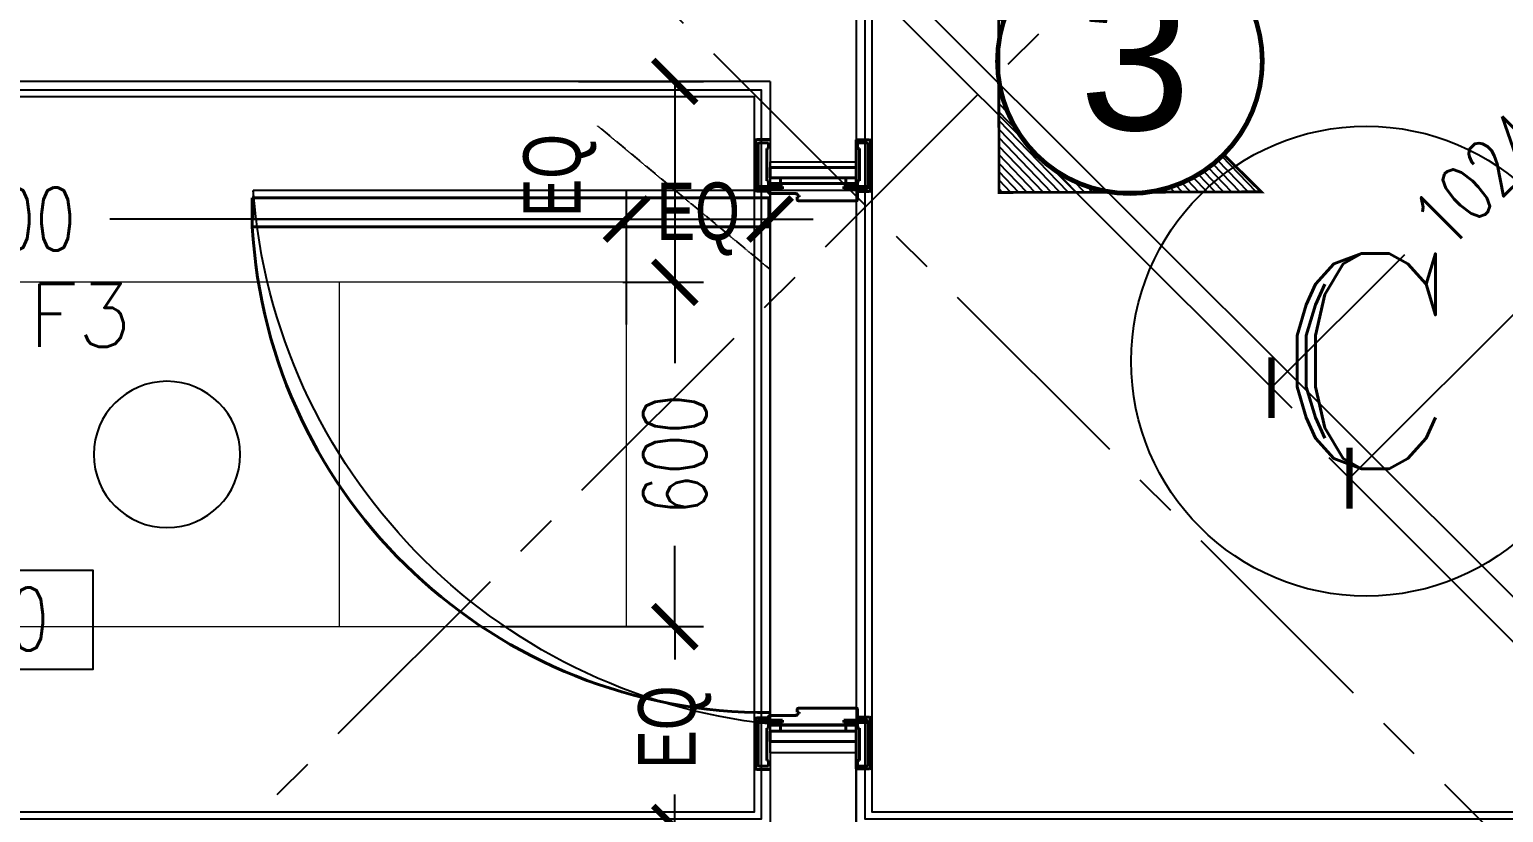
# Model space of a CAD drawing. Header units: millimetres. Extents: x 186805 to 449048, y 2167 to 51540.
# Drawn here: x 299354 to 301921, y 11408 to 12773 of the extents above; entities that cross this region are included whole.
import ezdxf
from ezdxf.enums import TextEntityAlignment as Align

# ---------------------------------------------------------------- set-up
doc = ezdxf.new("R2010")
doc.units = ezdxf.units.MM
for name, pattern in [('BC$0$XR-BAS2-BLOCK-B$1$CENTER', [2, 1.25, -0.25, 0.25, -0.25]), ('CENTER', [2, 1.25, -0.25, 0.25, -0.25]), ('HIDDEN', [0.375, 0.25, -0.125]), ('HIDDEN2', [0.1875, 0.125, -0.0625])]:
    doc.linetypes.add(name, pattern=pattern)
doc.layers.get('0').update_dxf_attribs({"linetype": 'CONTINUOUS'})
doc.layers.get('Defpoints').update_dxf_attribs({"linetype": 'CONTINUOUS'})
for name, color, linetype, lineweight in [('0-60x120-C', 3, 'CONTINUOUS', 13), ('0-60x60-C', 3, 'CONTINUOUS', 13), ('1', 130, 'CONTINUOUS', 40), ('ACCESS PANEL', 170, 'CONTINUOUS', 30), ('wall', 4, 'CONTINUOUS', 25)]:
    doc.layers.add(name, color=color, linetype=linetype, lineweight=lineweight)
for name, color, linetype in [('0TG-grid', 9, 'CENTER'), ('A-ABOV', 1, 'HIDDEN2'), ('A-ABOVE DOOR', 1, 'HIDDEN2'), ('A-BLKNBR', 7, 'CONTINUOUS'), ('a-door', 4, 'CONTINUOUS'), ('a-wall', 140, 'CONTINUOUS'), ('dimension', 7, 'CONTINUOUS'), ('e-access door for maintanenece', 170, 'CONTINUOUS'), ('E-ARMATUR', 2, 'CONTINUOUS'), ('MEP', 16, 'CONTINUOUS'), ('SHADOW LINE', 151, 'CONTINUOUS'), ('SITE SURVEY ROOM$0$SITE SURVEY ROOM$0$DECORATIVE DETAILS-1$0$WALL FIXTURE DETAILS$0$ECO-WORLD DETAILS$0$FINAL ECO-1#$0$REV ECO$0$FINAL DRGS1$0$REFER', 7, 'CONTINUOUS'), ('TEXT', 3, 'CONTINUOUS')]:
    doc.layers.add(name, color=color, linetype=linetype)
doc.styles.add('BW.B$0$SAS', font='sanss___.ttf')
doc.styles.add('ROMANS', font='ROMANS.shx', dxfattribs={"width": 0.8})
doc.styles.add('ROMANS_075', font='romans.shx', dxfattribs={"width": 0.75})
doc.styles.add('ROMANT', font='ROMANT.shx')
doc.dimstyles.new('ARCH_1-50B$0', dxfattribs={"dimscale": 1000, "dimtxt": 0.11, "dimasz": 0.075, "dimexe": 0.05, "dimexo": 0.05, "dimgap": 0.055, "dimtad": 0, "dimdec": 0, "dimrnd": 1, "dimzin": 12, "dimdsep": 46, "dimtxsty": 'ROMANS_075', "dimblk1": 'ARCHTICK', "dimblk2": 'ARCHTICK', "dimsah": 1, "dimcen": 0.07, "dimclrd": 9, "dimclre": 9, "dimadec": 0, "dimazin": 0, "dimtfac": 1, "dimtdec": 0, "dimtofl": 0, "dimtmove": 0, "dimatfit": 3, "dimldrblk": 'ARCHTICK', "dimfxl": 0.05, "dimtolj": 1, "dimtzin": 12, "dimarcsym": 0})

# ---------------------------------------------------------------- blocks, each defined once
blk = doc.blocks.new('A$C7C4A1575')
at = {"layer": 'A-ABOV', "color": 8}
for p, q in [((70145.1, 38850), (70145.1, 40141.4)), ((70295.1, 38850), (70295.1, 40141.4))]:
    blk.add_line(p, q, dxfattribs=at)
at = {"layer": 'A-ABOVE DOOR', "color": 8}
for p, q in [((70145.1, 40020), (70145.1, 38990)), ((70295.1, 38990), (70295.1, 40020))]:
    blk.add_line(p, q, dxfattribs=at)
at = {"layer": 'a-door', "color": 8}
for points in [[(70145.1, 40020), (70145.1, 39970), (70295.1, 39970), (70295.1, 40020)], [(69245.1, 39040), (69245.1, 39090), (70145.1, 39090), (70145.1, 38990)], [(70295.1, 38990), (70295.1, 39040), (69245.1, 39040)]]:
    blk.add_lwpolyline(points, dxfattribs=at)
blk.add_arc((70253, 38965.1), 1010.7, 96.128, 175.7504, dxfattribs=at)
at = {"layer": 'a-wall', "color": 8}
for p, q in [((70145.1, 40020), (70145.1, 40150)), ((70295.1, 40150), (70295.1, 40020)), ((70295.1, 40020), (70145.1, 40020)), ((70145.1, 38850), (70145.1, 38990)), ((70145.1, 38990), (70295.1, 38990)), ((70295.1, 38100), (70295.1, 38990)), ((70145.1, 38850), (67445.1, 38850))]:
    blk.add_line(p, q, dxfattribs=at)
blk = doc.blocks.new('A$C32DD6ECA')
at = {"layer": '0-60x60-C', "color": 16, "xscale": 0.04183124983683228, "yscale": 0.04183124983683228, "zscale": 0.04183124983683228, "rotation": 180}
blk.add_blockref('A$C7C4A1575', (4397.08, 2202.64), dxfattribs=at)
blk = doc.blocks.new('BLK-NUMBER')
blk.add_circle((0, 0), 0.5458)
at = {"style": 'ROMANS'}
blk.add_attdef('BLOCK_NUMBER', text='', height=0.5, dxfattribs=at).set_placement((0, 0), align=Align.MIDDLE)
blk = doc.blocks.new('_ArchTick')
at = {"color": 0, "linetype": 'ByBlock', "const_width": 0.15}
blk.add_lwpolyline([(-0.5, -0.5), (0.5, 0.5)], dxfattribs=at)
blk = doc.blocks.new('*D34')
at = {"layer": 'Defpoints', "color": 0, "transparency": 16777216}
for p in [(-575651.9, -210453.9), (-575651.9, -210599.9), (-575901.9, -210687.9)]:
    blk.add_point(p, dxfattribs=at)
at = {"layer": 'dimension', "color": 9, "lineweight": -2, "transparency": 16777216}
for p, q in [((-575901.9, -210637.9), (-575901.9, -210403.9)), ((-575651.9, -210549.9), (-575651.9, -210403.9)), ((-575901.9, -210453.9), (-575976.9, -210453.9)), ((-575651.9, -210453.9), (-575576.9, -210453.9))]:
    blk.add_line(p, q, dxfattribs=at)
at = {"layer": 'dimension', "color": 9, "lineweight": -2, "transparency": 16777216, "xscale": 75, "yscale": 75, "zscale": 75}
blk.add_blockref('_ArchTick', (-575901.9, -210453.9), dxfattribs=at)
at = {"layer": 'dimension', "color": 9, "lineweight": -2, "transparency": 16777216, "xscale": 75, "yscale": 75, "zscale": 75, "rotation": 180}
blk.add_blockref('_ArchTick', (-575651.9, -210453.9), dxfattribs=at)
at = {"layer": 'dimension', "color": 0, "transparency": 16777216, "insert": (-575776.9, -210453.9), "char_height": 100, "attachment_point": 5, "style": 'ROMANS_075'}
blk.add_mtext('\\A1;{\\Farchd.shx;EQ}', dxfattribs=at)
blk = doc.blocks.new('*D35')
at = {"layer": 'Defpoints', "color": 0, "transparency": 16777216}
for p in [(-576171, -211164.1), (-575817.8, -211164.1), (-576063.3, -211514.1)]:
    blk.add_point(p, dxfattribs=at)
at = {"layer": 'dimension', "color": 9, "lineweight": -2, "transparency": 16777216}
for p, q in [((-576121, -211164.1), (-575767.8, -211164.1)), ((-575817.8, -211164.1), (-575817.8, -211221.6)), ((-575817.8, -211514.1), (-575817.8, -211456.6)), ((-576013.3, -211514.1), (-575767.8, -211514.1))]:
    blk.add_line(p, q, dxfattribs=at)
at = {"layer": 'dimension', "color": 9, "lineweight": -2, "transparency": 16777216, "xscale": 75, "yscale": 75, "zscale": 75}
for p, rotation in [((-575817.8, -211164.1), 90), ((-575817.8, -211514.1), 270)]:
    blk.add_blockref('_ArchTick', p, dxfattribs=dict(at, rotation=rotation))
at = {"layer": 'dimension', "color": 0, "transparency": 16777216, "insert": (-575817.8, -211339.1), "char_height": 100, "attachment_point": 5, "rotation": 90, "style": 'ROMANS_075'}
blk.add_mtext('\\A1;{\\Farchd.shx;EQ}', dxfattribs=at)
blk = doc.blocks.new('*D36')
at = {"layer": 'Defpoints', "color": 0, "transparency": 16777216}
for p in [(-576035.2, -210214.1), (-575958, -210564.1), (-575817.8, -210564.1)]:
    blk.add_point(p, dxfattribs=at)
at = {"layer": 'dimension', "color": 9, "lineweight": -2, "transparency": 16777216}
for p, q in [((-575985.2, -210214.1), (-575767.8, -210214.1)), ((-575817.8, -210214.1), (-575817.8, -210564.1)), ((-575908, -210564.1), (-575767.8, -210564.1))]:
    blk.add_line(p, q, dxfattribs=at)
at = {"layer": 'dimension', "color": 9, "lineweight": -2, "transparency": 16777216, "xscale": 75, "yscale": 75, "zscale": 75}
for p, rotation in [((-575817.8, -210214.1), 90), ((-575817.8, -210564.1), 270)]:
    blk.add_blockref('_ArchTick', p, dxfattribs=dict(at, rotation=rotation))
at = {"layer": 'dimension', "color": 0, "transparency": 16777216, "insert": (-576017.8, -210378.1), "char_height": 100, "attachment_point": 5, "rotation": 90, "style": 'ROMANS_075'}
blk.add_mtext('\\A1;{\\Farchd.shx;EQ}', dxfattribs=at)
blk = doc.blocks.new('*D197')
at = {"layer": 'Defpoints', "color": 0, "transparency": 16777216}
for p in [(-572643.6, -209729.8), (-574643, -210905.5), (-574231.2, -211317.4)]:
    blk.add_point(p, dxfattribs=at)
at = {"layer": 'dimension', "color": 9, "lineweight": -2, "transparency": 16777216}
for p, q in [((-572679, -209694.5), (-573090.8, -209282.7)), ((-573055.5, -209318), (-573716.9, -209979.5)), ((-574643, -210905.5), (-573981.6, -210244.1)), ((-574266.5, -211282), (-574678.3, -210870.2))]:
    blk.add_line(p, q, dxfattribs=at)
at = {"layer": 'dimension', "color": 9, "lineweight": -2, "transparency": 16777216, "xscale": 75, "yscale": 75, "zscale": 75}
for p, rotation in [((-573055.5, -209318), 45.00000000010503), ((-574643, -210905.5), 225.000000000105)]:
    blk.add_blockref('_ArchTick', p, dxfattribs=dict(at, rotation=rotation))
at = {"layer": 'dimension', "color": 0, "transparency": 16777216, "insert": (-573849.2, -210111.8), "char_height": 100, "attachment_point": 5, "rotation": 45, "style": 'ROMANS_075'}
blk.add_mtext('\\A1;2245', dxfattribs=at)
blk = doc.blocks.new('*D121')
at = {"layer": 'Defpoints', "color": 0, "transparency": 16777216}
for p in [(-574742.7, -209335.9), (-575501.9, -210024.4), (-574054.8, -210023.8)]:
    blk.add_point(p, dxfattribs=at)
at = {"layer": 'dimension', "color": 9, "lineweight": -2, "transparency": 16777216}
for p, q in [((-574707.4, -209371.2), (-574019.5, -210059.1)), ((-574054.8, -210023.8), (-574286.9, -210255.9)), ((-575466.5, -210059.7), (-574743.3, -210782.9)), ((-574778.7, -210747.6), (-574546.6, -210515.5))]:
    blk.add_line(p, q, dxfattribs=at)
at = {"layer": 'dimension', "color": 9, "lineweight": -2, "transparency": 16777216, "xscale": 75, "yscale": 75, "zscale": 75}
for p, rotation in [((-574054.8, -210023.8), 45.00000011319545), ((-574778.7, -210747.6), 225.0000001131955)]:
    blk.add_blockref('_ArchTick', p, dxfattribs=dict(at, rotation=rotation))
at = {"layer": 'dimension', "color": 0, "transparency": 16777216, "insert": (-574416.8, -210385.7), "char_height": 100, "attachment_point": 5, "rotation": 45, "style": 'ROMANS_075'}
blk.add_mtext('\\A1;1024', dxfattribs=at)
blk = doc.blocks.new('f44')
at = {"layer": 'E-ARMATUR', "color": 16}
blk.add_circle((0, 0), 127.5, dxfattribs=at)
blk = doc.blocks.new('*D231')
at = {"layer": 'ACCESS PANEL', "color": 9, "lineweight": -2, "transparency": 16777216}
for p, q in [((-578101.9, -210514.1), (-578101.9, -210403.9)), ((-575901.9, -210514.1), (-575901.9, -210403.9)), ((-578101.9, -210453.9), (-577202.2, -210453.9)), ((-575901.9, -210453.9), (-576801.5, -210453.9))]:
    blk.add_line(p, q, dxfattribs=at)
at = {"layer": 'Defpoints', "color": 0, "transparency": 16777216}
for p in [(-575901.9, -210453.9), (-578101.9, -210564.1), (-575901.9, -210564.1)]:
    blk.add_point(p, dxfattribs=at)
at = {"layer": 'ACCESS PANEL', "color": 9, "lineweight": -2, "transparency": 16777216, "xscale": 75, "yscale": 75, "zscale": 75, "rotation": 180}
blk.add_blockref('_ArchTick', (-578101.9, -210453.9), dxfattribs=at)
at = {"layer": 'ACCESS PANEL', "color": 9, "lineweight": -2, "transparency": 16777216, "xscale": 75, "yscale": 75, "zscale": 75}
blk.add_blockref('_ArchTick', (-575901.9, -210453.9), dxfattribs=at)
at = {"layer": 'ACCESS PANEL', "color": 0, "transparency": 16777216, "insert": (-577001.9, -210453.9), "char_height": 110, "attachment_point": 5, "style": 'ROMANS_075'}
blk.add_mtext('\\A1;2200', dxfattribs=at)
blk = doc.blocks.new('*D232')
at = {"layer": 'ACCESS PANEL', "color": 9, "lineweight": -2, "transparency": 16777216}
for p, q in [((-575851.9, -210564.1), (-575767.8, -210564.1)), ((-575817.8, -210564.1), (-575817.8, -210705)), ((-575817.8, -211164.1), (-575817.8, -211023.2)), ((-575851.9, -211164.1), (-575767.8, -211164.1))]:
    blk.add_line(p, q, dxfattribs=at)
at = {"layer": 'Defpoints', "color": 0, "transparency": 16777216}
for p in [(-575901.9, -210564.1), (-575901.9, -211164.1), (-575817.8, -211164.1)]:
    blk.add_point(p, dxfattribs=at)
at = {"layer": 'ACCESS PANEL', "color": 9, "lineweight": -2, "transparency": 16777216, "xscale": 75, "yscale": 75, "zscale": 75}
for p, rotation in [((-575817.8, -210564.1), 90), ((-575817.8, -211164.1), 270)]:
    blk.add_blockref('_ArchTick', p, dxfattribs=dict(at, rotation=rotation))
at = {"layer": 'ACCESS PANEL', "color": 0, "transparency": 16777216, "insert": (-575817.8, -210864.1), "char_height": 110, "attachment_point": 5, "rotation": 90, "style": 'ROMANS_075'}
blk.add_mtext('\\A1;600', dxfattribs=at)
blk = doc.blocks.new('A$C35C014DB')
at = {"layer": 'SITE SURVEY ROOM$0$SITE SURVEY ROOM$0$DECORATIVE DETAILS-1$0$WALL FIXTURE DETAILS$0$ECO-WORLD DETAILS$0$FINAL ECO-1#$0$REV ECO$0$FINAL DRGS1$0$REFER'}
h = blk.add_hatch(dxfattribs=at)
h.set_pattern_fill('ANSI31', color=8, scale=82.345676, angle=181.1291, style=0)
h.set_pattern_definition([(313.87088, (10262.598, 7449.854), (-7.42041, -7.13356), [])])
h.paths.add_polyline_path([(6663.2, 9604.9, -0.333605), (6467, 9800.3), (6467.4, 9604.5)])
h.paths.add_polyline_path([(6531.8, 9996), (6466.4, 10061), (6466.8, 9865.3, -0.162403)])
h.paths.add_polyline_path([(6923.9, 9605.5), (6858.6, 9670.6, -0.162403), (6728.2, 9605.1)])
h.paths.add_polyline_path([(6346, 10023.2), (6450.6, 10128.2), (6502.6, 10076.3), (6398.1, 9971.4)], flags=9)
at = {"color": 9}
blk.add_lwpolyline([(8907.8, 16332.9), (8907.8, 17182.9), (7333.6, 17182.9), (7333.6, 13282.9), (7283.6, 13282.9), (7283.6, 11279.4), (6233.6, 10229.4), (6233.6, 8512.9), (7749.1, 8512.9), (8983.6, 7278.4), (8983.6, 3762.9)], dxfattribs=at)
blk.add_lwpolyline([(3383.6, 8512.9), (6053.6, 8512.9), (6053.6, 9782.9), (3383.6, 9782.9)], close=True, dxfattribs=at)
at = {"layer": '0-60x120-C', "color": 1}
blk.add_line((5318.6, 9447.9), (5318.6, 8847.9), dxfattribs=at)
at = {"layer": '0-60x120-C', "color": 2}
blk.add_lwpolyline([(3618.6, 8847.9), (5818.6, 8847.9), (5818.6, 9447.9), (3618.6, 9447.9)], close=True, dxfattribs=at)
at = {"layer": '0TG-grid', "linetype": 'BC$0$XR-BAS2-BLOCK-B$1$CENTER', "ltscale": 300}
for p, q in [((4468.1, 7812.9), (13602.6, 16947.4)), ((15145.4, 671.1), (4468.1, 11348.5))]:
    blk.add_line(p, q, dxfattribs=at)
at = {"layer": '1', "color": 8}
for p, q in [((6043.6, 9608.9), (6043.6, 9694.9)), ((6045.6, 9696.9), (6068.6, 9696.9)), ((6048.1, 9614.9), (6048.1, 9688.9)), ((6050.1, 9690.9), (6066.1, 9690.9)), ((6066.1, 9680.9), (6063.1, 9680.9)), ((6063.1, 9680.9), (6063.1, 9624.9)), ((6066.1, 9690.9), (6066.1, 9680.9)), ((6218.6, 9695.9), (6218.6, 9619.9)), ((6241.6, 9695.9), (6218.6, 9695.9)), ((6237.1, 9690.9), (6221.1, 9690.9)), ((6221.1, 9690.9), (6221.1, 9680.9)), ((6221.1, 9680.9), (6224.1, 9680.9)), ((6224.1, 9680.9), (6224.1, 9624.9)), ((6239.1, 9614.9), (6239.1, 9688.9)), ((6243.6, 9607.9), (6243.6, 9693.9)), ((6068.6, 9629.9), (6068.6, 9647.9)), ((6068.6, 9647.9), (6218.6, 9647.9)), ((6218.6, 9629.9), (6068.6, 9629.9)), ((6086.6, 9629.9), (6086.6, 9619.9)), ((6200.6, 9629.9), (6200.6, 9619.9)), ((6218.6, 9647.9), (6218.6, 9629.9)), ((6066.1, 9606.9), (6045.6, 9606.9)), ((6066.1, 9614.9), (6048.1, 9614.9)), ((6048.1, 9612.9), (6048.1, 9614.9)), ((6048.1, 9614.9), (6088.1, 9614.9)), ((6088.1, 9610.9), (6050.1, 9610.9)), ((6063.1, 9624.9), (6066.1, 9624.9)), ((6066.1, 9624.9), (6066.1, 9614.9)), ((6101.1, 9619.9), (6066.1, 9619.9)), ((6066.1, 9619.9), (6066.1, 9614.9)), ((6066.1, 9614.9), (6090.1, 9614.9)), ((6090.1, 9610.9), (6066.1, 9610.9)), ((6066.1, 9610.9), (6066.1, 9604.9)), ((6068.1, 9602.9), (6114.1, 9602.9)), ((6086.6, 9619.9), (6200.6, 9619.9)), ((6088.1, 9614.9), (6088.1, 9610.9)), ((6090.1, 9614.9), (6090.1, 9610.9)), ((6141.1, 9619.9), (6106.1, 9619.9)), ((6116.1, 9600.9), (6116.1, 9599.2)), ((6141.1, 9619.9), (6146.1, 9619.9)), ((6181.1, 9619.9), (6146.1, 9619.9)), ((6221.1, 9619.9), (6186.1, 9619.9)), ((6197.1, 9610.9), (6197.1, 9614.9)), ((6197.1, 9614.9), (6221.1, 9614.9)), ((6221.1, 9610.9), (6197.1, 9610.9)), ((6199.1, 9614.9), (6199.1, 9610.9)), ((6239.1, 9614.9), (6199.1, 9614.9)), ((6199.1, 9610.9), (6237.1, 9610.9)), ((6224.1, 9624.9), (6221.1, 9624.9)), ((6221.1, 9624.9), (6221.1, 9614.9)), ((6221.1, 9614.9), (6221.1, 9619.9)), ((6221.1, 9614.9), (6239.1, 9614.9)), ((6221.1, 9591.9), (6221.1, 9610.9)), ((6221.1, 9605.9), (6241.6, 9605.9)), ((6239.1, 9612.9), (6239.1, 9614.9)), ((6066.7, 9595.2), (5166.7, 9595.2)), ((5166.7, 9595.2), (5166.7, 9544.6)), ((6066.7, 9544.6), (6066.7, 9595.2)), ((6116.1, 9599.2), (6117.1, 9599.2)), ((6116.1, 9597.1), (6118.1, 9597.1)), ((6116.1, 9597.1), (6116.1, 9591.9)), ((6117.1, 9599.2), (6119.1, 9599.2)), ((6118.1, 9597.1), (6119.1, 9597.1)), ((6118.1, 9589.9), (6219.1, 9589.9)), ((6119.1, 9597.1), (6119.1, 9599.2)), ((5166.7, 9544.6), (6066.7, 9544.6)), ((6116.1, 8698.8), (6116.1, 8703.9)), ((6118.1, 8705.9), (6219.1, 8705.9)), ((6221.1, 8703.9), (6221.1, 8684.9)), ((6043.6, 8686.9), (6043.6, 8600.9)), ((6066.1, 8688.9), (6045.6, 8688.9)), ((6048.1, 8682.9), (6048.1, 8680.9)), ((6066.1, 8680.9), (6048.1, 8680.9)), ((6048.1, 8680.9), (6048.1, 8606.9)), ((6048.1, 8680.9), (6088.1, 8680.9)), ((6088.1, 8684.9), (6050.1, 8684.9)), ((6066.1, 8684.9), (6066.1, 8690.9)), ((6090.1, 8684.9), (6066.1, 8684.9)), ((6066.1, 8675.9), (6066.1, 8680.9)), ((6066.1, 8680.9), (6090.1, 8680.9)), ((6066.1, 8670.9), (6066.1, 8680.9)), ((6101.1, 8675.9), (6066.1, 8675.9)), ((6068.1, 8692.9), (6114.1, 8692.9)), ((6086.6, 8665.9), (6086.6, 8675.9)), ((6086.6, 8675.9), (6200.6, 8675.9)), ((6088.1, 8680.9), (6088.1, 8684.9)), ((6090.1, 8680.9), (6090.1, 8684.9)), ((6141.1, 8675.9), (6106.1, 8675.9)), ((6116.1, 8698.8), (6118.1, 8698.8)), ((6116.1, 8694.9), (6116.1, 8696.7)), ((6116.1, 8696.7), (6117.1, 8696.7)), ((6117.1, 8696.7), (6119.1, 8696.7)), ((6118.1, 8698.8), (6119.1, 8698.8)), ((6119.1, 8698.8), (6119.1, 8696.7)), ((6141.1, 8675.9), (6146.1, 8675.9)), ((6181.1, 8675.9), (6146.1, 8675.9)), ((6221.1, 8675.9), (6186.1, 8675.9)), ((6221.1, 8684.9), (6197.1, 8684.9)), ((6197.1, 8684.9), (6197.1, 8680.9)), ((6197.1, 8680.9), (6221.1, 8680.9)), ((6199.1, 8680.9), (6199.1, 8684.9)), ((6199.1, 8684.9), (6237.1, 8684.9)), ((6239.1, 8680.9), (6199.1, 8680.9)), ((6200.6, 8665.9), (6200.6, 8675.9)), ((6218.6, 8599.9), (6218.6, 8675.9)), ((6221.1, 8689.9), (6241.6, 8689.9)), ((6221.1, 8670.9), (6221.1, 8680.9)), ((6221.1, 8680.9), (6239.1, 8680.9)), ((6221.1, 8680.9), (6221.1, 8675.9)), ((6239.1, 8682.9), (6239.1, 8680.9)), ((6239.1, 8680.9), (6239.1, 8606.9)), ((6243.6, 8687.9), (6243.6, 8601.9)), ((6063.1, 8614.9), (6063.1, 8670.9)), ((6063.1, 8670.9), (6066.1, 8670.9)), ((6218.6, 8665.9), (6068.6, 8665.9)), ((6068.6, 8665.9), (6068.6, 8647.9)), ((6218.6, 8647.9), (6218.6, 8665.9)), ((6224.1, 8670.9), (6221.1, 8670.9)), ((6224.1, 8614.9), (6224.1, 8670.9)), ((6068.6, 8647.9), (6218.6, 8647.9)), ((6045.6, 8598.9), (6068.6, 8598.9)), ((6050.1, 8604.9), (6066.1, 8604.9)), ((6066.1, 8614.9), (6063.1, 8614.9)), ((6066.1, 8604.9), (6066.1, 8614.9)), ((6241.6, 8599.9), (6218.6, 8599.9)), ((6221.1, 8614.9), (6224.1, 8614.9)), ((6221.1, 8604.9), (6221.1, 8614.9)), ((6237.1, 8604.9), (6221.1, 8604.9))]:
    blk.add_line(p, q, dxfattribs=at)
for centre, radius, start, end in [((6045.6, 9694.9), 2, 90, 180), ((6050.1, 9688.9), 2, 90, 180), ((6237.1, 9688.9), 2, 0, 90), ((6241.6, 9693.9), 2, 0, 90), ((6045.6, 9608.9), 2, 180, 270), ((6050.1, 9612.9), 2, 180, 270), ((6068.1, 9604.9), 2, 180, 270), ((6114.1, 9600.9), 2, 0, 90), ((6237.1, 9612.9), 2, 270, 360), ((6241.6, 9607.9), 2, 270, 0), ((6118.1, 9591.9), 2, 180, 270), ((6219.1, 9591.9), 2, 270, 0), ((6062.1, 9594.7), 896.4, 183.2043, 270.4318), ((6118.1, 8703.9), 2, 90, 180), ((6219.1, 8703.9), 2, 0, 90), ((6045.6, 8686.9), 2, 90, 180), ((6050.1, 8682.9), 2, 90, 180), ((6068.1, 8690.9), 2, 90, 180), ((6114.1, 8694.9), 2, 270, 0), ((6237.1, 8682.9), 2, 0, 90), ((6241.6, 8687.9), 2, 0, 90), ((6045.6, 8600.9), 2, 180, 270), ((6050.1, 8606.9), 2, 180, 270), ((6237.1, 8606.9), 2, 270, 0), ((6241.6, 8601.9), 2, 270, 0)]:
    blk.add_arc(centre, radius, start, end, dxfattribs=at)
at = {"layer": 'A-ABOV'}
for p, q in [((6068.6, 9797.9), (6068.6, 8506.5)), ((6218.6, 9797.9), (6218.6, 8506.5))]:
    blk.add_line(p, q, dxfattribs=at)
at = {"layer": 'A-ABOVE DOOR'}
for p, q in [((6068.6, 8627.9), (6068.6, 9657.9)), ((6218.6, 9657.9), (6218.6, 8627.9))]:
    blk.add_line(p, q, dxfattribs=at)
at = {"layer": 'e-access door for maintanenece', "color": 2, "linetype": 'HIDDEN', "ltscale": 0.6}
blk.add_line((6068.6, 9470.4), (5768.6, 9720.4), dxfattribs=at)
at = {"layer": 'MEP', "color": 2}
blk.add_line((7749.1, 8512.9), (6133.1, 10128.9), dxfattribs=at)
at = {"layer": 'SHADOW LINE'}
blk.add_lwpolyline([(8895.8, 15662.9), (8895.8, 17170.9), (7345.6, 17170.9), (7345.6, 13270.9), (7295.6, 13270.9), (7295.6, 11274.4), (6245.6, 10224.4), (6245.6, 8524.9), (7754, 8524.9), (8995.6, 7283.4), (8995.6, 3774.9)], dxfattribs=at)
blk.add_lwpolyline([(3395.6, 8524.9), (6041.6, 8524.9), (6041.6, 9770.9), (3395.6, 9770.9)], close=True, dxfattribs=at)
at = {"layer": 'SITE SURVEY ROOM$0$SITE SURVEY ROOM$0$DECORATIVE DETAILS-1$0$WALL FIXTURE DETAILS$0$ECO-WORLD DETAILS$0$FINAL ECO-1#$0$REV ECO$0$FINAL DRGS1$0$REFER', "color": 8, "const_width": 8.23}
blk.add_lwpolyline([(6531.8, 9996, -1), (6858.6, 9670.6, -1), (6531.8, 9996)], format="xyb", dxfattribs=at)
at = {"layer": 'SITE SURVEY ROOM$0$SITE SURVEY ROOM$0$DECORATIVE DETAILS-1$0$WALL FIXTURE DETAILS$0$ECO-WORLD DETAILS$0$FINAL ECO-1#$0$REV ECO$0$FINAL DRGS1$0$REFER', "color": 1, "const_width": 4.94}
blk.add_lwpolyline([(6858.7, 9670.7), (6923.9, 9605.5), (6467.4, 9604.5), (6466.4, 10063), (6532.6, 9996.8)], dxfattribs=at)
at = {"layer": 'TEXT', "color": 4}
blk.add_lwpolyline([(4137.4, 8773.8), (4889.8, 8773.8), (4889.8, 8945.6), (4137.4, 8945.6)], close=True, dxfattribs=at)
at = {"layer": 'wall'}
for p, q in [((6218.6, 10547.9), (6218.6, 9657.9)), ((6068.6, 9797.9), (3368.6, 9797.9)), ((6068.6, 9797.9), (6068.6, 9657.9)), ((6068.6, 9657.9), (6218.6, 9657.9)), ((6218.6, 8627.9), (6068.6, 8627.9)), ((6068.6, 8627.9), (6068.6, 8497.9)), ((6218.6, 8497.9), (6218.6, 8627.9))]:
    blk.add_line(p, q, dxfattribs=at)
at = {"layer": 'A-BLKNBR'}
ref = blk.add_blockref('BLK-NUMBER', (7106.8, 9310.5), dxfattribs=dict(at, xscale=750, yscale=750, zscale=750, rotation=180))
ref.add_attrib('BLOCK_NUMBER', 'C', dxfattribs={"layer": '0', "height": 375, "style": 'ROMANT'}).set_placement((7106.8, 9310.5), align=Align.MIDDLE)
at = {"layer": 'MEP', "xscale": -1, "rotation": 180}
blk.add_blockref('f44', (5018.5, 9147.9), dxfattribs=at)
at = {"layer": 'SITE SURVEY ROOM$0$SITE SURVEY ROOM$0$DECORATIVE DETAILS-1$0$WALL FIXTURE DETAILS$0$ECO-WORLD DETAILS$0$FINAL ECO-1#$0$REV ECO$0$FINAL DRGS1$0$REFER', "color": 3, "style": 'BW.B$0$SAS'}
blk.add_text('3', height=250, dxfattribs=at).set_placement((6607, 9963.4), align=Align.TOP_LEFT)
at = {"layer": 'TEXT', "color": 2, "linetype": 'Continuous', "style": 'ROMANS_075'}
blk.add_text('F3', height=110, dxfattribs=at).set_placement((4777.5, 9335.4))
at = {"layer": 'TEXT', "color": 2, "linetype": 'Continuous', "insert": (4165.7, 8861.1), "char_height": 110, "attachment_point": 4, "style": 'ROMANS_075'}
blk.add_mtext('FCH +2600', dxfattribs=at)
at = {"layer": 'ACCESS PANEL', "color": 2}
dim = blk.add_linear_dim(base=(5818.6, 9558.1), p1=(3618.6, 9447.9), p2=(5818.6, 9447.9), dimstyle='ARCH_1-50B$0', dxfattribs=at)
dim.commit()
dim.dimension.update_dxf_attribs({"geometry": '*D231', "text_midpoint": (4718.6, 9558.1), "insert": (581720.5, 220012)})
dim = blk.add_aligned_dim(p1=(5818.6, 9447.9), p2=(5818.6, 8847.9), distance=84.1, dimstyle='ARCH_1-50B$0', dxfattribs=at)
dim.commit()
dim.dimension.update_dxf_attribs({"geometry": '*D232', "text_midpoint": (5902.7, 9147.9), "insert": (581720.5, 220012)})
at = {"layer": 'dimension'}
dim = blk.add_aligned_dim(p1=(9076.8, 10282.2), p2=(7489.3, 8694.7), distance=-582.4, dimstyle='ARCH_1-50B$0', override={"dimtxt": 0.1, "dimtmove": 2}, dxfattribs=at)
dim.commit()
dim.dimension.update_dxf_attribs({"geometry": '*D197', "text_midpoint": (7871.2, 9900.3), "insert": (581720.5, 220012)})
dim = blk.add_linear_dim(base=(7665.6, 9988.3), p1=(6218.6, 9987.7), p2=(6977.7, 10676.2), angle=225, dimstyle='ARCH_1-50B$0', override={"dimtxt": 0.1, "dimtmove": 2}, dxfattribs=at)
dim.commit()
dim.dimension.update_dxf_attribs({"geometry": '*D121', "text_midpoint": (7303.7, 9626.4), "insert": (581720.5, 220012)})
dim = blk.add_linear_dim(base=(5902.7, 9447.9), p1=(5685.3, 9797.9), p2=(5762.5, 9447.9), angle=90, text='{\\Farchd.shx;EQ}', dimstyle='ARCH_1-50B$0', override={"dimtxt": 0.1, "dimtmove": 2}, dxfattribs=at)
dim.commit()
dim.dimension.update_dxf_attribs({"geometry": '*D36', "text_midpoint": (5702.7, 9633.9), "dimtype": 128, "insert": (581720.5, 220012)})
for base, p1, p2, angle, picture, middle in [((6068.6, 9558.1), (5818.6, 9324.1), (6068.6, 9412.2), 180, '*D34', (5943.6, 9558.1)), ((5902.7, 8847.9), (5657.1, 8497.9), (5549.5, 8847.9), 270, '*D35', (5902.7, 8672.9))]:
    dim = blk.add_linear_dim(base=base, p1=p1, p2=p2, angle=angle, text='{\\Farchd.shx;EQ}', dimstyle='ARCH_1-50B$0', override={"dimtxt": 0.1, "dimtmove": 2}, dxfattribs=at)
    dim.commit()
    dim.dimension.update_dxf_attribs({"geometry": picture, "text_midpoint": middle, "insert": (581720.5, 220012)})

msp = doc.modelspace()

# ---------------------------------------------------------------- block references
at = {"linetype": 'ByBlock'}
msp.add_blockref('A$C35C014DB', (294575.3, 2884.3), dxfattribs=at)
at = {"layer": '0-60x60-C', "color": 16, "xscale": -23.90557308239969, "yscale": 23.90557308239969, "zscale": 23.90557308239969}
msp.add_blockref('A$C32DD6ECA', (335613.6, -1123), dxfattribs=at)

doc.saveas('drawing.dxf')
